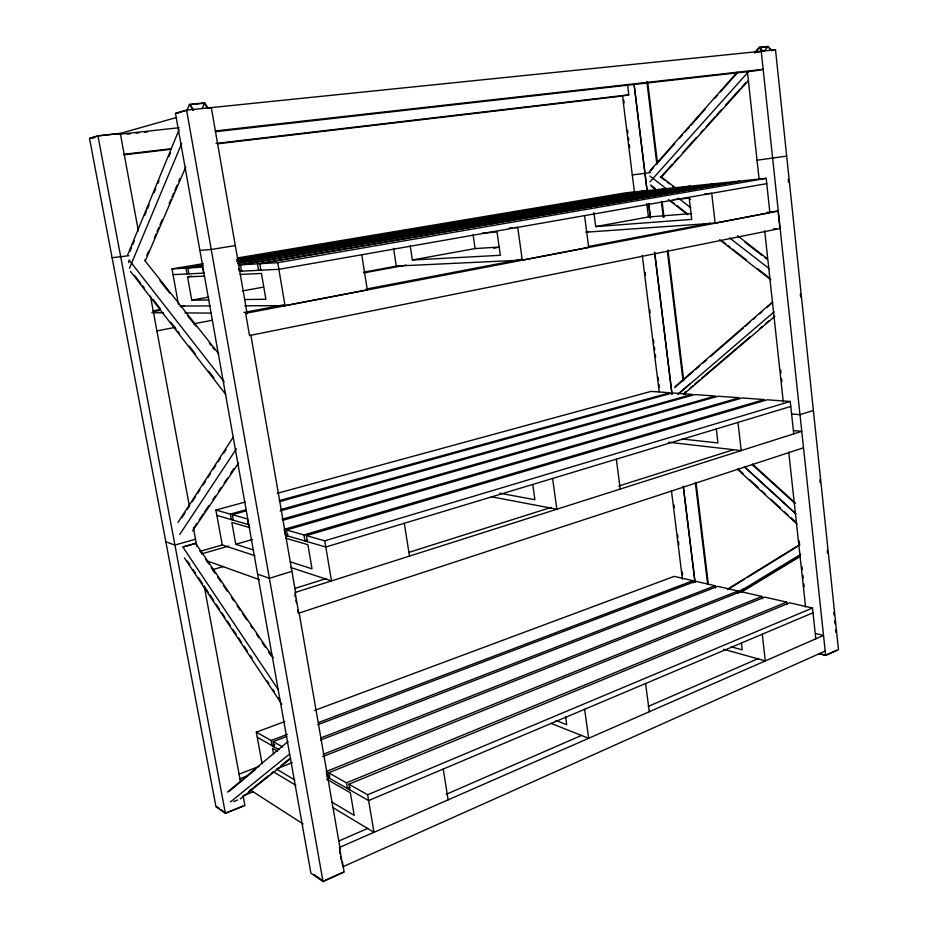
<?xml version="1.0" encoding="UTF-8"?>
<svg xmlns="http://www.w3.org/2000/svg" width="928" height="928" viewBox="0 0 928 928"><rect width="100%" height="100%" fill="white"/><g stroke="black" fill="none" stroke-linecap="round" stroke-linejoin="round"><path stroke-width="1.39" d="M128.644 262.636L129.073 259.991L224.216 381.907M127.554 255.2L179.069 129.734M186.737 111.047L189.474 104.377L204.833 102.834L207.686 107.694M129.92 251.418L131.567 247.416M132.658 244.748L134.305 240.746M144.733 215.4L146.38 211.398M147.482 208.719L149.13 204.717M154.071 192.711L155.718 188.709M157.911 183.373L159.013 180.705M168.884 156.693L170.532 152.679M129.433 268.366L181.679 143.492M202.165 108.553L204.415 103.24L190.298 104.655L193.569 110.281M146.844 255.328L148.55 251.36M154.257 238.125L155.962 234.146M157.11 231.501L158.816 227.534M159.964 224.889L162.238 219.588M169.093 203.708L170.798 199.74M171.935 197.096L173.652 193.117M174.789 190.472L177.074 185.182M178.791 181.204L179.928 178.559M145.267 260.849L185.832 166.912M178.037 522.406L233.148 437.227M181.876 517.731L185.032 512.871M187.398 509.217L189.753 505.563M192.119 501.92L195.274 497.048M197.641 493.406L200.007 489.752M203.162 484.892L205.529 481.238M207.895 477.595L210.262 473.941M213.417 469.081L215.783 465.427M218.15 461.773L220.516 458.13M223.66 453.258L226.026 449.616M179.765 534.435L236.396 448.816M193.523 528.31L196.748 523.543M199.172 519.958L203.197 513.996M204.81 511.618L208.835 505.656M212.86 499.693L215.284 496.12M218.498 491.353L220.922 487.768M224.147 483.001L227.372 478.233M230.585 473.466L233.81 468.698M192.595 530.886L238.577 462.956M649.252 171.622L737.238 72.164M754.452 52.699L759.232 47.293L768.164 46.4L771.748 50.622M650.725 170.729L653.59 167.481M656.467 164.244L674.644 143.701M679.435 138.307L682.3 135.059M685.177 131.822L689.005 127.496M690.919 125.326L705.268 109.121M714.838 98.31L717.704 95.074M720.58 91.826L736.844 73.451M755.021 52.919L759.812 47.514L768.024 46.69L771.319 50.576M764.185 50.994L768.024 46.69M649.913 181.911L748.223 71.978M660.736 177.12L672.348 164.233M674.273 162.087L678.148 157.795M682.985 152.412L696.534 137.379M700.396 133.087L703.308 129.862M706.208 126.637L714.92 116.963M716.845 114.817L721.682 109.446M725.557 105.154L740.068 89.042M742.006 86.884L745.88 82.592M661.246 177.306L748.374 80.655M675.248 386.512L772.2 302.238M674.668 387.626L693.193 371.536M695.374 369.634L699.735 365.852M703.006 363.01L706.266 360.168M710.628 356.387L743.328 327.99M745.509 326.099L749.87 322.306M753.13 319.464L755.311 317.573M759.672 313.792L761.853 311.889M767.305 307.156L772.757 302.424M677.672 394.4L689.736 384.03M678.623 393.797L774.103 311.843M684.029 393.263L686.233 391.384M689.527 388.565L692.833 385.735M695.037 383.856L699.445 380.097M701.649 378.218L750.102 336.841M760.009 328.373L762.213 326.494M765.519 323.675L768.825 320.844M683.426 394.365L774.868 316.332M227.441 792.129L287.97 741.553M229.193 791.375L255.641 769.312M230.446 801.931L289.466 754.104M248.623 791.584L268.726 775.46M270.964 773.674L273.192 771.887M281.01 765.612L289.942 758.443M240.329 798.915L290.65 758.628M728.399 588.665L799.379 544.806M727.668 589.57L744.813 578.991M747.26 577.483L799.901 544.968M736.82 592.841L742.992 589.094M737.922 592.493L800.783 554.26M741.611 591.484L788.591 562.971M791.062 561.475L799.716 556.22M740.869 592.389L800.238 556.382M818.728 653.637L825.665 655.458L838.494 649.693L775.518 49.787L186.598 110.13L175.462 113.367L310.892 873.12L323.025 881.6L344.184 872.076L342.455 862.1M323.385 881.09L343.221 872.158M836.511 650.308L825.688 655.18L820.41 653.799M825.154 651.062L342.838 866.787L339.474 847.426L823.484 635.436L815.793 633.534M338.592 841.116L367.836 828.391M446.264 794.275L581.844 735.301M648.312 706.394L758.64 658.393M813.009 612.77L368.625 800.562L327.294 777.061L326.285 771.493L761.946 596.46L762.213 598.746M812.499 608.026L789.705 602.806L348.893 784.218L367.639 794.762L812.499 608.026L815.816 638.8M350.1 787.408L347.432 788.51L346.457 782.838L328.605 772.804L764.811 597.11L786.724 602.121L786.979 604.453M346.457 782.838L786.724 602.121M327.248 777.038L329.939 775.947M242.742 806.142L225.794 812.963L221.305 809.831M138.376 230.921L120.304 133.412L97.95 135.848L89.506 138.307L215.98 806.78L225.411 813.369L244.888 805.539L243.043 795.563M233.601 801.595L237.638 799.982M244.122 795.435L253.53 791.7M323.222 754.313L738.108 591.008L738.375 593.247M322.758 756.61L740.869 591.635L761.946 596.46M277.634 768.43L292.25 762.7M239.598 778.882L247.695 775.727M238.89 774.254L259.109 766.412M321.088 737.853L715.152 585.754L715.418 587.958M320.543 740.045L717.808 586.357L738.108 591.008M274.131 746.831L273.192 741.634L286.729 736.496M317.875 724.675L695.606 581.276L715.152 585.754M274.804 744.65L272.113 745.683L271.173 740.498L256.337 732.157L262.09 763.756M271.173 740.498L287.402 734.35M318.501 722.564L693.042 580.696L693.309 582.854M256.337 732.157L284.826 721.532M314.673 710.407L674.192 576.381L693.042 580.696M803.462 447.806L298.746 613.164L295.15 592.47L801.699 431.346L793.939 430.604M294.594 588.549L326.32 578.515M409.086 552.334L551.162 507.396M618.756 486.017L733.248 449.802M291.914 571.346L269.387 578.295L257.601 574.142M813.38 410.512L799.971 414.654L791.549 413.969M790.772 406.452L325.786 547.01L285.256 535.259L287.993 534.435M307.377 541.674L306.344 535.607L324.742 540.815L790.238 401.453L793.73 433.875M307.76 540.154L304.987 540.978L303.955 534.934L286.462 529.992L287.483 535.897M212.477 569.746L223.578 566.44M306.344 535.607L767.247 399.794L790.238 401.453M303.955 534.934L764.243 399.574L742.168 397.973L286.462 529.992M176.506 113.204L187.096 110.13M284.188 529.343L739.28 397.764L718.063 396.233L282.831 520.283M202.188 553.726L228.648 546.07M249.806 527.649L231.826 522.371L235.782 544.284L252.474 539.446M200.355 551.278L222.616 544.864M117.821 134.119L176.552 117.462M209.02 108.251L211.317 107.602L247.161 313.85M183.234 547.01L195.031 543.657M282.089 519.274L715.291 396.036L694.875 394.562L280.128 510.945M195.518 539.214L174.928 545.038L165.857 541.836M280.906 509.576L692.207 394.365L672.556 392.95L279.688 501.584M233.311 520.19L232.313 514.68L246.245 510.818M255.038 555.744L222.256 544.968L215.888 510.029L230.341 514.124L245.7 509.878M279.189 500.633L669.981 392.764L651.062 391.396L277.263 493.302M215.888 510.029L245.178 502.048M761.192 51.26L755.937 52.328L761.238 51.295L825.665 655.458M771.968 50.472L774.671 49.915M771.597 50.588L775.518 49.787M244.806 305.788L285.012 305.637L367.302 289.849L361.734 254.759M393.553 248.344L396.291 266.081L522.278 260.107L588.7 247.358L584.559 215.621M586.426 232.162L715.14 223.103L769.88 212.593L766.192 178.338L743.015 180.728L259.805 263.726L260.907 270.222M778.093 211.108L245.653 313.316L249.516 335.553L779.949 228.52L778.093 211.108L767.41 212.257M156.878 330.89L175.357 327.34M193.836 323.791L212.326 320.241M244.018 312.458L283.84 304.836M366.328 289.049L521.362 259.364M588.201 246.57L710.523 223.149M627.641 85.434L628.79 94.807L622.514 96.002L217.349 143.817M153.12 310.81L160.254 309.5M364.078 272.078L398.298 265.802M493.8 248.263L496.642 247.741M153.282 311.634L160.393 310.323M180.31 306.658L184.579 305.869M363.811 272.902L406.487 265.048M585.719 232.081L588.561 231.548M191.771 276.138L187.549 276.869L191.76 300.173L208.626 297.099M242.359 290.951L263.448 287.112M410.199 245.827L412.357 259.991L475.09 248.565L499.67 247.045M593.908 212.64L595.706 226.594L648.428 216.99L691.546 213.556M261.429 269.839L258.576 270.338L257.474 263.865L240.445 264.874L241.535 271.196M766.76 183.628L278.876 269.317L239.598 271.289M242.173 270.814L239.32 271.301L238.89 268.784M257.474 263.865L739.987 181.03L717.75 183.326L240.445 264.874M259.805 263.726L277.75 262.67L766.192 178.338M238.484 262.937L690.71 186.11L670.202 188.222L237.406 261.441M237.765 263.297L693.506 185.82L714.85 183.628L238.229 265.002M178.489 304.593L171.993 268.923L203.418 263.656M237.696 257.903L626.226 192.757L645.215 190.797L237.313 259.457M171.993 268.923L185.971 268.099L203.081 265.211M188.941 273.853L187.885 267.983L202.165 265.57M236.443 259.805L647.79 190.53L667.522 188.5L236.779 261.325M235.294 245.56L211.236 249.47L199.891 250.409M786.677 156.101L757.039 160.219M128.934 255.699L112.102 257.729M650.679 172.55L632.304 174.963M123.981 154.268L171.448 148.677M216.027 143.434L628.79 94.807M123.958 154.848L171.367 149.246M215.377 130.929L763.118 69.322L755.253 70.806L215.366 131.718M119.387 133.551L98.449 135.836L90.41 138.168L94.552 137.715M120.246 134.177L179.243 127.716M127.426 134.142L130.303 133.829M136.045 133.191L138.922 132.878M144.675 132.252L147.552 131.927M175.462 113.367L178.338 113.065M704.596 193.975L711.73 193.291L715.14 223.103M673.45 199.601L689.214 198.128L691.72 219.402L595.706 226.594M509.286 228.033L512.105 227.812M514.912 227.592L517.731 227.36L522.278 260.107M482.63 233.079L497.037 231.977L500.343 255.304L412.357 259.991M773.418 228.926L776.028 228.764M187.885 267.983L202.548 267.113L203.615 273.11M173.026 274.653L204.079 273.087M187.549 276.869L204.612 276.08M240.143 274.444L261.464 273.458L265.884 299.28L244.505 299.535M191.76 300.173L208.87 299.964M180.183 306.02L210.331 305.915M151.798 312.701L163.328 312.782M184.962 312.922L210.911 313.096M682.277 439.014L717.959 442.969L716.277 428.597M668.496 442.238L741.217 450.579L737.98 422.414M499.774 493.209L534.911 499.716L532.776 484.636M491.353 496.747L556.858 509.228L552.589 478.454M731.218 646.828L742.261 649.878L741.46 643.058M723.608 649.264L765.31 660.91L762.259 634.218M232.313 514.68L247.451 518.949L248.449 524.587M216.874 515.423L249.307 524.83M285.766 538.205L307.899 544.701L312.028 568.818L290.244 561.811M235.782 544.284L253.483 549.979M290.545 567.426L331.516 580.905L324.742 540.815M206.758 560.779L259.388 579.652M555.965 720.511L566.741 724.733L565.57 716.451M551.162 723.434L588.665 738.282L584.628 709.282M273.192 741.634L282.738 747.005M257.265 737.25L278.91 749.546M277.588 751.146L272.577 748.281L273.574 753.791M326.517 779.114L350.355 792.732L354.229 815.364L331.969 802.105M276.3 768.952L294.86 780.007M273.516 771.864L295.835 785.297M333.048 807.685L373.984 832.3L367.639 794.762M250.084 789.821L303.131 824.006M216.827 806.699L219.066 808.265M314.163 874.652L321.076 879.477M660.724 176.471L675.63 187.978M688.24 197.71L690.536 199.485M737.551 235.758L767.363 258.761M660.26 176.796L664.842 180.334M667.139 182.108L669.424 183.872M672.87 186.528L675.166 188.303M745.08 242.289L762.282 255.571M764.568 257.334L766.864 259.109M649.994 176.065L665.898 188.43M678.403 198.14L690.896 207.849M729.524 237.858L769.3 268.76M650.656 185.02L655.203 188.581M672.278 201.944L674.552 203.731M676.825 205.506L687.08 213.521M723.492 242.034L725.777 243.809M728.051 245.595L730.324 247.382M732.598 249.156L746.263 259.852M757.642 268.76L770.17 278.551M651.317 186.226L655.876 189.788M668.392 199.59L687.729 214.739M719.594 239.691L770.797 279.792M752.48 464.104L795.296 502.976M752.016 464.429L794.82 503.301M744.534 466.888L795.864 513.822M744.349 466.784L795.69 513.718M737.957 468.965L743.27 473.848M749.638 479.718L758.153 487.536M761.331 490.46L765.588 494.369M770.901 499.252L780.471 508.057M784.717 511.966L787.907 514.889M791.097 517.824L796.41 522.708M737.482 469.29L796.99 524.018M759.812 47.514L763.106 51.411M759.232 47.293L762.816 51.539M144.455 260.06L218.834 353.881M159.976 280.824L169.836 293.26M187.746 315.868L195.796 326.053M209.229 343.012L211.027 345.274M212.814 347.536L214.612 349.798M134.548 275.477L140.731 283.458M142.506 285.731L144.269 288.016M153.097 299.408L160.161 308.525M170.764 322.202L176.065 329.034M177.828 331.319L179.591 333.593M189.312 346.132L195.495 354.102M208.742 371.2L214.043 378.032M130.419 271.324L225.748 394.435M273.296 657.685L195.599 543.263L182.781 546.905L278.47 689.933M199.88 550.814L202.304 554.387M205.54 559.155L208.777 563.922M211.201 567.495L215.25 573.458M217.674 577.042L220.91 581.81M223.335 585.382L227.383 591.345M231.432 597.307L233.856 600.88M237.092 605.648L240.329 610.415M242.753 614L246.802 619.95M250.838 625.913L252.462 628.302M256.499 634.265L258.924 637.838M262.16 642.605L265.396 647.373M268.633 652.14L271.057 655.725M187.41 561.08L189.811 564.676M193.001 569.467L195.402 573.075M198.592 577.866L202.582 583.863M204.183 586.264L208.174 592.261M209.774 594.662L213.765 600.66M216.166 604.256L219.356 609.058M221.757 612.654L224.947 617.445M227.348 621.052L230.538 625.843M232.94 629.439L236.13 634.242M238.531 637.838L241.721 642.64M244.122 646.236L247.312 651.038M250.502 655.829L252.103 658.23M267.276 681.024L268.876 683.426M272.867 689.423L274.468 691.812M278.458 697.81L280.059 700.211M184.44 557.867L281.822 704.248M204.415 103.24L207.048 107.706M189.474 104.377L193.036 110.49M97.95 135.848L225.411 813.369M150.475 296.171L189.463 506.526M193.418 527.846L196.84 546.337M204.23 586.218L240.398 781.33M185.971 268.099L187.027 273.946M230.341 514.124L231.339 519.622M186.598 110.13L323.025 881.6M328.605 772.804L329.579 778.36M250.873 335.194L295.638 592.725M299.106 612.677L340.228 849.271M284.397 530.526L285.012 534.064M294.884 594.256L295.382 597.11M295.87 599.964L296.368 602.806M297.61 609.94L298.108 612.782M339.497 850.79L339.996 853.632M340.495 856.486L340.994 859.34M348.893 784.218L349.868 789.902M277.75 262.67L285.012 305.637M404.295 523.276L409.492 556.104M443.236 769.034L448.12 799.843M473.106 234.784L475.09 248.565M616.331 459.186L620.229 489.068M645.598 683.518L649.287 711.73M646.758 203.394L648.428 216.99M623.767 100.05L624.126 102.927M627.514 130.256L627.873 133.133M628.407 137.448L628.766 140.337M629.3 144.652L629.66 147.529M645.146 272.496L645.494 275.372M649.762 309.824L650.122 312.701M653.498 339.973L653.857 342.85M654.391 347.153L654.75 350.03M655.284 354.334L655.632 357.21M658.126 377.313L658.486 380.178M659.019 384.494L659.379 387.359M673.914 504.693L674.262 507.558M677.637 534.725L677.985 537.59M678.519 541.882L678.878 544.736M682.242 571.915L682.602 574.768M622.491 95.839L634.439 192.2M642.28 255.362L659.193 391.755M671.431 490.471L682.428 579.142M646.886 81.734L656.873 164.302M661.362 201.515L663.276 217.28M667.429 251.662L683.02 380.631M695.327 482.548L707.658 584.501M634.16 84.61L647.141 190.634M648.718 203.534L650.47 217.86M654.681 252.254L672.046 394.098M683.46 487.351L695.06 582.042M634.044 84.599L647.21 192.108M648.614 203.58L650.366 217.918M654.576 252.323L671.953 394.238M683.205 486.098L694.979 582.274M647.64 81.618L657.442 162.771M662.105 201.411L664.007 217.175M667.986 250.131L683.739 380.538M685.119 392.01L685.467 394.876M696.046 482.467L708.366 584.42M780.657 370.133L780.97 373.01M781.596 378.763L781.91 381.64M799.194 540.943L799.507 543.808M802.001 566.753L802.314 569.618M802.929 575.36L803.242 578.225M803.868 583.967L804.182 586.832M747.411 71.607L759.069 178.918M764.695 230.712L783.29 401.882M788.742 452.11L805.574 606.993M788.266 179.208L788.568 182.085M800.342 294.199L800.644 297.064M819.842 479.764L820.143 482.653M827.266 550.362L827.567 553.239M833.773 612.306L834.075 615.194M834.678 620.96L834.98 623.836M835.594 629.602L835.896 632.478"/></g></svg>
